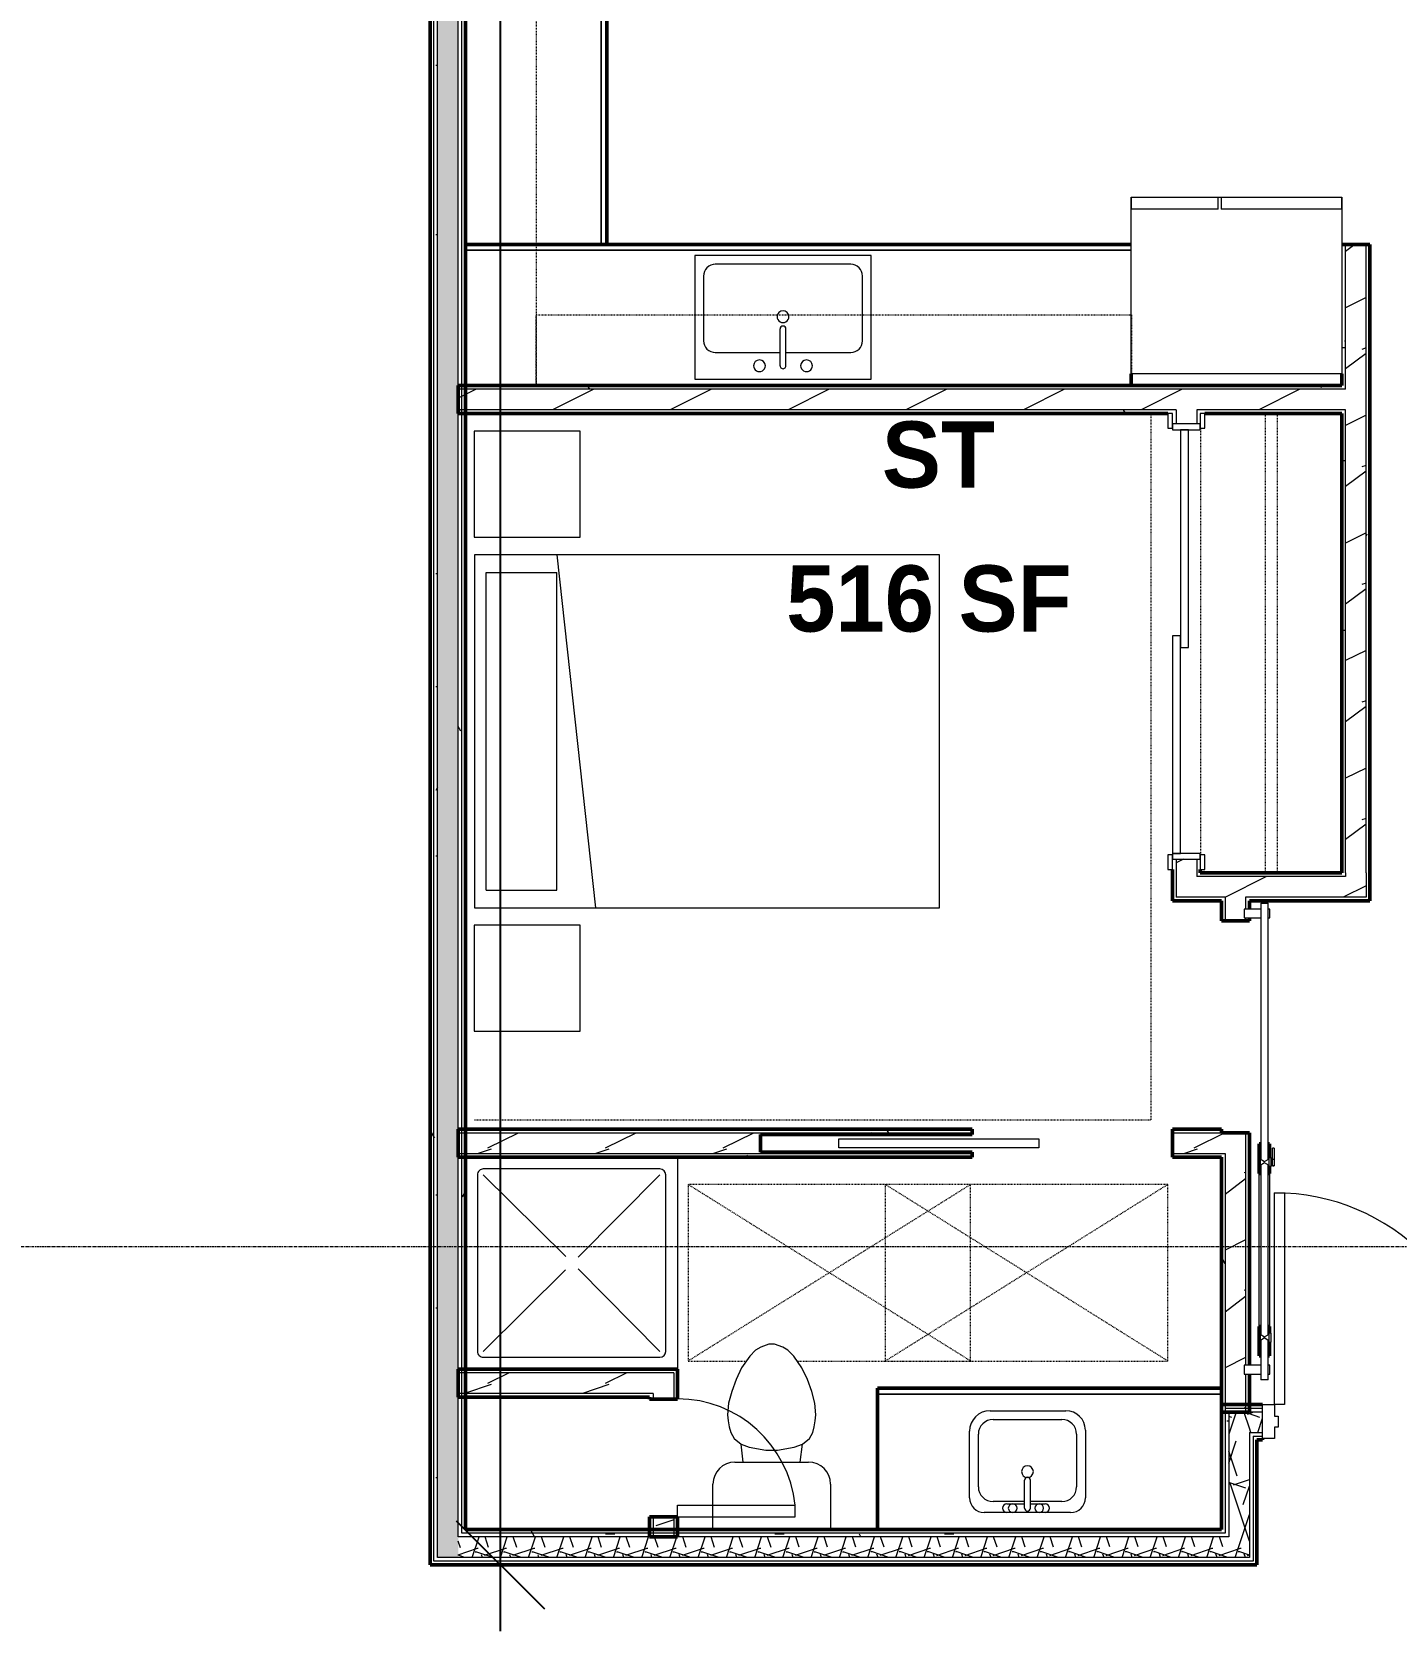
# Model space of a CAD drawing. Extents: x -4294 to -464, y 9706 to 12475.
# Drawn here: x -3476.6 to -3244.9, y 10437.9 to 10709.7 of the extents above; entities that cross this region are included whole.
import ezdxf

# ---------------------------------------------------------------- set-up
doc = ezdxf.new("R2010")
doc.units = 0
doc.linetypes.add('Dash', pattern=[0.25, 0.125, -0.125])
doc.linetypes.add('Grid Line 1_2_', pattern=[0.875, 0.5, -0.125, 0.125, -0.125])
for name, color, linetype, lineweight in [('0-1', 7, 'Continuous', 5), ('0-2', 50, 'Continuous', 13), ('A-AREA-IDEN', 2, 'Continuous', 9), ('A-DOOR', 31, 'Continuous', 13), ('A-DOOR-1', 7, 'Continuous', 9), ('A-DOOR-2', 90, 'Continuous', 20), ('A-DOOR-3', 50, 'Continuous', 13), ('A-DOOR-4', 250, 'Continuous', 50), ('A-DOOR-5', 31, 'Continuous', 20), ('A-DOOR-6', 31, 'Continuous', 9), ('A-DOOR-FRAM', 31, 'Continuous', 20), ('A-DOOR-FRAM-1', 90, 'Continuous', 20), ('A-GENM-HDLN-1', 7, 'Dash', 9), ('A-WALL', 113, 'Continuous', 13), ('A-WALL-2', 250, 'Continuous', 50), ('A-WALL-3', 50, 'Continuous', 13), ('A-WALL-PATT-1', 7, 'Continuous', 9), ('A-WALL-PATT-2', 8, 'Continuous', 9), ('A-WALL-PATT-5', 111, 'Continuous', 9), ('I-FURN-1', 7, 'Continuous', 9), ('I-FURN-HDLN-1', 7, 'Dash', 9), ('I-WALL-1', 2, 'Continuous', 50), ('P-SANR-FIXT-1', 7, 'Continuous', 9), ('Q-CASE-1', 250, 'Continuous', 50), ('Q-CASE-2', 7, 'Continuous', 9), ('Q-CASE-HDLN-1', 7, 'Dash', 9), ('Q-SPCQ-1', 7, 'Continuous', 9), ('S-GRID-1', 1, 'Grid Line 1_2_', 9)]:
    doc.layers.add(name, color=color, linetype=linetype, lineweight=lineweight)
doc.styles.add('Century Gothic_B', font='Gothicb.ttf', dxfattribs={"height": 11.25})
doc.dimstyles.new('OD__1__Tol__', dxfattribs={"dimscale": 12, "dimtxt": 11.746893, "dimasz": 1.25, "dimexe": 0.9375, "dimexo": 0.625, "dimgap": 0.15625, "dimtad": 1, "dimdec": 0, "dimzin": 3, "dimdsep": 46, "dimlunit": 4, "dimtxsty": 'Century Gothic_B', "dimblk1": 'OBLIQUE', "dimblk2": 'OBLIQUE', "dimsah": 1, "dimcen": 0.09, "dimdle": 0.9375, "dimazin": 0, "dimtfac": 1, "dimtdec": 4, "dimtix": 1, "dimtmove": 0, "dimatfit": 3, "dimfxl": 1, "dimtvp": 1, "dimtfill": 1, "dimfrac": 2, "dimtolj": 1, "dimtzin": 0, "dimarcsym": 2})
pattern_1 = [(0, (0, 0), (38.4, 9.6), [1.584, -27.216, 1.584, -27.216, -153.6]), (0, (0, 0), (38.4, 9.6), [-57.6, 1.584, -56.016, 1.584, -27.216, -67.2]), (0, (0, 0), (38.4, 9.6), [-144, 1.584, -17.616, 1.584, -46.416]), (120, (14.4, 4.8), (-27.513844, 28.4553755), [1.584, -27.216, 1.584, -27.216, -153.6]), (120, (14.4, 4.8), (-27.513844, 28.4553755), [-57.6, 1.584, -56.016, 1.584, -27.216, -67.2]), (120, (14.4, 4.8), (-27.513844, 28.4553755), [-144, 1.584, -17.616, 1.584, -46.416]), (240, (19.2, 24), (-10.886156, -38.0553755), [1.584, -27.216, 1.584, -27.216, -153.6]), (240, (19.2, 24), (-10.886156, -38.0553755), [-57.6, 1.584, -56.016, 1.584, -27.216, -67.2]), (240, (19.2, 24), (-10.886156, -38.0553755), [-144, 1.584, -17.616, 1.584, -46.416])]
pattern_2 = [(216.87, (7.997, 19.992), (59.9755286, 39.9843071), [9.996, -89.964]), (206.565, (19.992, 13.994), (-19.991807, -19.992219), [22.352, -22.352]), (198.435, (19.992, 3.998), (-39.983821, -19.991955), [12.644, -50.576])]
pattern_3 = [(161.57, (0.6, 0.6), (-4.80033747, -0.00041462), [0, -34.152, 3.792, 0]), (18.43, (-0.6, 0.6), (-4.80033747, 0.00041462), [0, -34.152, 3.792, 0]), (108.43, (0.6, 0.6), (2.39913218, -12.00105099), [11.382, -26.562]), (71.57, (-0.6, 0.6), (2.39913218, 12.00105099), [11.382, -26.562])]

# ---------------------------------------------------------------- blocks, each defined once
blk = doc.blocks.new('Pocket_Door_2385 - 34_ x 80_-1722096-FLOOR PLAN - 2ND FLOOR')
at = {"layer": 'A-DOOR-2'}
for p, q in [((-39.67, -0.75), (-39.67, 0.75)), ((-39.67, 0.75), (-5.67, 0.75)), ((-5.67, 0.75), (-5.67, -0.75)), ((-5.67, -0.75), (-39.67, -0.75))]:
    blk.add_line(p, q, dxfattribs=at)
blk = doc.blocks.new('FOLDING_SLIDING CLOSET - 72_ x 80_-1372823-FLOOR PLAN - 2ND FLOOR')
at = {"layer": 'A-DOOR-1'}
for p, q in [((-36.25, 3), (-38.75, 3)), ((-38.75, 3), (-38.75, 2.25)), ((-36.25, 2.25), (-36.25, 3)), ((38.75, 3), (36.25, 3)), ((36.25, 3), (36.25, 2.25)), ((38.75, 2.25), (38.75, 3)), ((-38.75, 2.25), (-36.25, 2.25)), ((36.25, 2.25), (38.75, 2.25)), ((-36.25, -2.5), (-38.75, -2.5)), ((-38.75, -2.5), (-38.75, -3.25)), ((-36.25, -3.25), (-36.25, -2.5)), ((38.75, -2.5), (36.25, -2.5)), ((36.25, -2.5), (36.25, -3.25)), ((38.75, -3.25), (38.75, -2.5)), ((-38.75, -3.25), (-36.25, -3.25)), ((36.25, -3.25), (38.75, -3.25))]:
    blk.add_line(p, q, dxfattribs=at)
at = {"layer": 'A-DOOR-2'}
for p, q in [((1, 2.25), (-36, 2.25)), ((-36, 2.25), (-36, 0.87)), ((-36, 0.87), (1, 0.87)), ((36, 0.87), (-1, 0.87)), ((-1, 0.87), (-1, -0.5)), ((1, 0.87), (1, 2.25)), ((36, -0.5), (36, 0.87)), ((-1, -0.5), (36, -0.5))]:
    blk.add_line(p, q, dxfattribs=at)
at = {"layer": 'A-DOOR-FRAM-1'}
for p, q in [((-36, 2.25), (-37, 2.25)), ((-37, 2.25), (-37, -2.5)), ((-36, -2.5), (-36, 2.25)), ((36, 2.25), (36, -2.5)), ((37, 2.25), (36, 2.25)), ((37, -2.5), (37, 2.25)), ((-37, -2.5), (-36, -2.5)), ((36, -2.5), (37, -2.5))]:
    blk.add_line(p, q, dxfattribs=at)
blk = doc.blocks.new('Refrigerator_-_Side-by-Side_6047 - 36_ X 30_-1372843-FLOOR PLAN - 2ND FLOOR')
at = {"layer": 'Q-SPCQ-1'}
for p, q in [((-17.88, 15.58), (17.87, 15.58)), ((-17.88, -14.42), (-17.88, 15.58)), ((-17.88, 15.58), (-3.13, 15.58)), ((-17.88, 15.58), (-17.88, 13.58)), ((-3.13, 13.58), (-3.13, 15.58)), ((-2.63, 15.58), (17.87, 15.58)), ((-2.63, 15.58), (-2.63, 13.58)), ((17.87, 15.58), (17.87, -14.42)), ((17.87, 13.58), (17.87, 15.58)), ((-3.13, 13.58), (-17.88, 13.58)), ((17.87, 13.58), (-2.63, 13.58)), ((17.87, -14.42), (-17.88, -14.42))]:
    blk.add_line(p, q, dxfattribs=at)
blk = doc.blocks.new('OD_CW_Base Cabinet - OD_CW_Base Cabinet-1965007-FLOOR PLAN - 2ND FLOOR')
at = {"layer": 'Q-CASE-1'}
for p, q in [((0.74, 24), (0.74, 22)), ((0.74, 0), (113.84, 0))]:
    blk.add_line(p, q, dxfattribs=at)
at = {"layer": 'Q-CASE-2'}
for p, q in [((0.74, 22), (0.74, 24)), ((0.74, 1), (113.84, 1)), ((113.84, 1), (0.74, 1)), ((113.84, 0), (0.74, 0))]:
    blk.add_line(p, q, dxfattribs=at)
blk = doc.blocks.new('Sink Kitchen-Single - 30_ x 21_-366345-FLOOR PLAN - 2ND FLOOR')
at = {"layer": 'P-SANR-FIXT-1'}
for p, q in [((15.62, 10.59), (-14.38, 10.59)), ((-14.38, 10.59), (-14.38, -10.41)), ((0.12, 8.34), (0.12, 2.09)), ((1.12, 8.34), (1.12, 2.09)), ((15.62, -10.41), (15.62, 10.59)), ((0.12, 6.09), (-10.88, 6.09)), ((12.12, 6.09), (1.12, 6.09)), ((-12.88, 4.09), (-12.88, -6.91)), ((14.12, -6.91), (14.12, 4.09)), ((-14.38, -10.41), (15.62, -10.41)), ((-10.88, -8.91), (12.12, -8.91))]:
    blk.add_line(p, q, dxfattribs=at)
for centre, radius, start, end in [((-3.38, 8.34), 1, 360, 180), ((-3.38, 8.34), 1, 180, 0), ((0.62, 8.34), 0.5, 360, 180), ((4.62, 8.34), 1, 360, 180), ((4.62, 8.34), 1, 180, 360), ((-10.88, 4.09), 2, 90, 180), ((12.12, 4.09), 2, 360, 90), ((0.62, 0), 1, 360, 180), ((0.62, 2.09), 0.5, 180, 0), ((0.62, 0), 1, 180, 0), ((-10.88, -6.91), 2, 180, 270), ((12.12, -6.91), 2, 270, 0)]:
    blk.add_arc(centre, radius, start, end, dxfattribs=at)
blk = doc.blocks.new('OD_CW_Base Cabinet - OD_CW_Base Cabinet-1965008-FLOOR PLAN - 2ND FLOOR')
at = {"layer": 'Q-CASE-1'}
for p, q in [((0.74, 24), (0.74, 0)), ((0.74, 0), (133.01, 0))]:
    blk.add_line(p, q, dxfattribs=at)
at = {"layer": 'Q-CASE-2'}
for p, q in [((0.74, 1), (0.74, 24)), ((0.74, 0), (0.74, 1)), ((0.74, 1), (46.97, 1)), ((46.97, 1), (0.74, 1)), ((133.01, 0), (0.74, 0)), ((70.97, 1), (133.01, 1)), ((133.01, 1), (70.97, 1))]:
    blk.add_line(p, q, dxfattribs=at)
blk = doc.blocks.new('OD_CW_Upper Cabinet - OD_CW_Upper Cabinet-1965009-FLOOR PLAN - 2ND FLOOR')
at = {"layer": 'Q-CASE-HDLN-1'}
for p, q in [((0.74, -24), (0.74, -12)), ((0.74, -12), (157.01, -12)), ((157.01, -12), (157.01, -24)), ((157.01, -24), (0.74, -24))]:
    blk.add_line(p, q, dxfattribs=at)
blk = doc.blocks.new('M_Sink Vanity-Square - 500 x 440mm-1372835-FLOOR PLAN - 2ND FLOOR')
at = {"layer": 'P-SANR-FIXT-1'}
for p, q in [((-5.72, 10.23), (7.14, 10.23)), ((-5.72, 10.23), (7.14, 10.23)), ((-5.22, 8.73), (6.46, 8.73)), ((-9.22, -4.59), (-9.22, 6.73)), ((-9.22, -4.59), (-9.22, 6.73)), ((-7.72, -2.72), (-7.72, 6.23)), ((8.96, 6.23), (8.96, -2.72)), ((10.46, 6.91), (10.46, -4.59)), ((10.46, 6.91), (10.46, -4.59)), ((0.12, -6.33), (0.12, -1.59)), ((1.12, -6.33), (1.12, -1.59)), ((0.12, -5.22), (-5.22, -5.22)), ((6.46, -5.22), (1.12, -5.22)), ((7.96, -7.09), (-6.72, -7.09)), ((7.96, -7.09), (-6.72, -7.09)), ((-2.88, -5.59), (0.12, -5.59)), ((3.62, -7.09), (-2.88, -7.09)), ((1.12, -5.59), (3.62, -5.59))]:
    blk.add_line(p, q, dxfattribs=at)
for centre, radius, start, end in [((-5.72, 6.73), 3.5, 90, 180), ((-5.72, 6.73), 3.5, 90, 180), ((-5.22, 6.23), 2.5, 90, 180), ((6.46, 6.23), 2.5, 360, 90), ((7.14, 6.91), 3.32, 0, 90), ((7.14, 6.91), 3.32, 360, 90), ((0.62, -0.13), 1, 360, 180), ((-5.22, -2.72), 2.5, 180, 270), ((0.62, -0.13), 1, 180, 0), ((0.62, -1.59), 0.5, 360, 180), ((6.46, -2.72), 2.5, 270, 360), ((-6.72, -4.59), 2.5, 180, 270), ((-6.72, -4.59), 2.5, 180, 270), ((7.96, -4.59), 2.5, 270, 0), ((7.96, -4.59), 2.5, 270, 0), ((-2.88, -6.34), 0.75, 90, 270), ((-1.88, -6.34), 0.75, 360, 180), ((-1.88, -6.34), 0.75, 180, 0), ((0.62, -6.33), 0.5, 180, 0), ((2.62, -6.34), 0.75, 0, 180), ((2.62, -6.34), 0.75, 180, 0), ((3.62, -6.34), 0.75, 270, 90)]:
    blk.add_arc(centre, radius, start, end, dxfattribs=at)
blk = doc.blocks.new('Toilet-Domestic-3D - Toilet-Domestic-3D-1352612-FLOOR PLAN - 2ND FLOOR')
at = {"layer": 'P-SANR-FIXT-1'}
for p, q in [((-9.98, 11.75), (-9.98, 19.48)), ((9.98, 19.48), (9.98, 11.75)), ((6.25, 8.02), (-6.25, 8.02)), ((-4.86, 8.02), (-5.21, 5)), ((-3.84, 5.5), (-5.21, 5)), ((-1, 6), (-3.84, 5.5)), ((1, 6), (-1, 6)), ((3.84, 5.5), (1, 6)), ((5.21, 5), (3.84, 5.5)), ((4.86, 8.02), (5.21, 5)), ((-6.97, 3), (-7.24, 2)), ((-6.4, 4), (-6.97, 3)), ((-5.21, 5), (-6.4, 4)), ((6.4, 4), (5.21, 5)), ((6.97, 3), (6.4, 4)), ((7.24, 2), (6.97, 3)), ((-7.41, 1), (-7.5, 0)), ((-7.24, 2), (-7.41, 1)), ((7.41, 1), (7.24, 2)), ((7.5, 0), (7.41, 1)), ((-7.5, 0), (-7.33, -1.99)), ((-7.33, -1.99), (-6.79, -4)), ((6.79, -4), (7.33, -1.99)), ((7.33, -1.99), (7.5, 0)), ((-6.79, -4), (-6.06, -6)), ((6.06, -6), (6.79, -4)), ((-6.06, -6), (-5.13, -8)), ((-5.13, -8), (-3.74, -10)), ((3.74, -10), (5.13, -8)), ((5.13, -8), (6.06, -6)), ((-3.74, -10), (-2.74, -11)), ((2.74, -11), (3.74, -10)), ((-2.74, -11), (-1.87, -11.5)), ((-1.87, -11.5), (-0.5, -12)), ((-0.5, -12), (0.5, -12)), ((0.5, -12), (1.87, -11.5)), ((1.87, -11.5), (2.74, -11))]:
    blk.add_line(p, q, dxfattribs=at)
for centre, start, end in [((-6.25, 11.75), 180, 270), ((6.25, 11.75), 270, 360)]:
    blk.add_arc(centre, 3.73, start, end, dxfattribs=at)
blk = doc.blocks.new('OD_CW_Base Cabinet - OD_CW_Base Cabinet-V75-FLOOR PLAN - 2ND FLOOR')
at = {"layer": 'Q-CASE-1'}
for p, q in [((59.14, 0), (59.14, 24)), ((0.74, 0), (59.14, 0))]:
    blk.add_line(p, q, dxfattribs=at)
at = {"layer": 'Q-CASE-2'}
for p, q in [((59.14, 24), (59.14, 1)), ((0.74, 1), (59.14, 1)), ((59.14, 1), (0.74, 1)), ((59.14, 0), (0.74, 0)), ((59.14, 1), (59.14, 0))]:
    blk.add_line(p, q, dxfattribs=at)
blk = doc.blocks.new('Shower Base-3D - 36_ x 36_-V46-FLOOR PLAN - 2ND FLOOR')
at = {"layer": 'P-SANR-FIXT-1'}
for p, q in [((-18, -18), (-18, 18)), ((-16, 15), (-16, -15)), ((15, 16), (-15, 16)), ((-1.13, 0.98), (-15, 15)), ((1.01, 1.11), (15, 15)), ((16, -15), (16, 15)), ((-1.12, -1), (-15, -15)), ((0.97, -1.14), (15, -15)), ((-15, -16), (15, -16))]:
    blk.add_line(p, q, dxfattribs=at)
for centre, start, end in [((-15, 15), 90, 180), ((15, 15), 360, 90), ((-15, -15), 180, 270), ((15, -15), 270, 0)]:
    blk.add_arc(centre, 1, start, end, dxfattribs=at)
blk = doc.blocks.new('Interior_barn_door_18732 - Interior_barn_door_18732-1655839-FLOOR PLAN - 2ND FLOOR')
at = {"layer": 'A-DOOR-1'}
for p, q in [((-23.69, -6), (-23.69, -6.07)), ((-23.44, -6.07), (-23.69, -6.07)), ((-23.69, -6.07), (-23.62, -6.07)), ((-23.63, -6.32), (-23.63, -6.57)), ((-23.59, -6.32), (-23.59, -6.57)), ((-23.56, -6.32), (-22.49, -6.32)), ((-22.49, -6.57), (-23.56, -6.57)), ((-22.69, -6.07), (-23.44, -6.07)), ((-23.32, -6.07), (-23.32, -6.32)), ((-23.32, -6.07), (-23.32, -6.32)), ((-22.82, -6.32), (-22.82, -6.07)), ((-22.82, -6.32), (-22.82, -6.07)), ((-22.44, -6.07), (-22.69, -6.07)), ((-22.51, -6.07), (-22.44, -6.07)), ((-22.49, -6.32), (-22.49, -6.57)), ((-22.44, -6.07), (-22.44, -6)), ((-20.62, -6.57), (-20.62, -6.32))]:
    blk.add_line(p, q, dxfattribs=at)
for points in [[(-23.63, -6.32), (-23.62, -6.32), (-23.6, -6.32), (-23.58, -6.32)], [(-23.58, -6.57), (-23.6, -6.57), (-23.62, -6.57), (-23.63, -6.57)]]:
    blk.add_open_spline(points, degree=3, dxfattribs=at)
for points, knots in [([(-22.49, -6.32), (-22.05, -6.32), (-21.63, -6.32), (-21.29, -6.32), (-20.97, -6.32), (-20.65, -6.32), (-20.61, -6.32), (-20.63, -6.32), (-20.63, -6.32)], [-0.722227, -0.722227, -0.722227, -0.722227, -0.6854273, -0.6485379, -0.6054888, -0.5563887, -0.4969616, -0.4885654, -0.4885654, -0.4885654, -0.4885654]), ([(-20.63, -6.57), (-20.63, -6.57), (-20.61, -6.57), (-20.65, -6.57), (-20.97, -6.57), (-21.29, -6.57), (-21.63, -6.57), (-22.05, -6.57), (-22.49, -6.57)], [0.4885654, 0.4885654, 0.4885654, 0.4885654, 0.4969616, 0.5563887, 0.6054888, 0.6485379, 0.6854273, 0.722227, 0.722227, 0.722227, 0.722227])]:
    blk.add_open_spline(points, degree=3, knots=knots, dxfattribs=at)
at = {"layer": 'A-DOOR-3'}
for p, q in [((-57.5, -1.47), (-59, -1.47)), ((-59, -1.47), (-59, -4.32)), ((-57.5, -4.32), (-57.5, -1.47)), ((20, -1.47), (18.5, -1.47)), ((18.5, -1.47), (18.5, -4.32)), ((20, -4.32), (20, -1.47)), ((-53.24, -4.32), (-60, -4.32)), ((-60, -4.95), (-60, -4.32)), ((-60, -5.57), (-60, -4.95)), ((-53.29, -4.23), (-52.82, -4.98)), ((-53.29, -4.23), (-52.79, -4.23)), ((-52.82, -4.92), (-53.29, -5.67)), ((-52.79, -4.23), (-52.29, -4.23)), ((-52.76, -4.98), (-52.29, -4.23)), ((-52.29, -5.67), (-52.76, -4.92)), ((-23.44, -4.32), (-52.35, -4.32)), ((-50.9, -4.07), (-24.9, -4.07)), ((-23.5, -4.23), (-23.03, -4.98)), ((-23.5, -4.23), (-23, -4.23)), ((-23.03, -4.92), (-23.5, -5.67)), ((-23, -4.23), (-22.5, -4.23)), ((-22.97, -4.98), (-22.5, -4.23)), ((-22.5, -5.67), (-22.97, -4.92)), ((21, -4.32), (-22.56, -4.32)), ((21, -4.32), (21, -4.95)), ((21, -4.95), (21, -5.57)), ((-60, -5.57), (-53.23, -5.57)), ((-59, -5.57), (-59, -5.85)), ((-59, -5.85), (-57.5, -5.85)), ((-57.5, -5.85), (-57.5, -5.57)), ((-53.56, -5.67), (-53.56, -6)), ((-52.06, -5.67), (-53.56, -5.67)), ((-52.06, -6), (-53.56, -6)), ((-52.35, -5.57), (-23.44, -5.57)), ((-52.06, -6), (-52.06, -5.67)), ((-24.9, -5.82), (-50.9, -5.82)), ((-23.73, -6), (-23.73, -5.67)), ((-22.23, -5.67), (-23.73, -5.67)), ((-22.23, -6), (-23.73, -6)), ((-22.56, -5.57), (21, -5.57)), ((-22.23, -5.67), (-22.23, -6)), ((18.5, -5.57), (18.5, -5.85)), ((18.5, -5.85), (20, -5.85)), ((20, -5.85), (20, -5.57))]:
    blk.add_line(p, q, dxfattribs=at)
at = {"layer": 'A-DOOR-4'}
for p, q in [((-50.9, -4.07), (-55.9, -4.07)), ((-55.9, -4.07), (-55.9, -4.32)), ((-50.9, -4.33), (-50.9, -4.07)), ((-19.9, -4.07), (-24.9, -4.07)), ((-24.9, -4.07), (-24.9, -4.33)), ((-19.9, -4.34), (-19.9, -4.07)), ((-55.9, -5.57), (-55.9, -5.82)), ((-55.9, -5.82), (-53.56, -5.82)), ((-52.06, -5.82), (-50.9, -5.82)), ((-50.9, -5.82), (-50.9, -5.57)), ((-24.9, -5.57), (-24.9, -5.82)), ((-24.9, -5.82), (-23.73, -5.82)), ((-22.23, -5.82), (-19.9, -5.82)), ((-19.9, -5.82), (-19.9, -5.55))]:
    blk.add_line(p, q, dxfattribs=at)
blk = doc.blocks.new('OD_CW_Upper Cabinet - OD_CW_Upper Cabinet-1965010-FLOOR PLAN - 2ND FLOOR')
at = {"layer": 'Q-CASE-HDLN-1'}
for p, q in [((0.74, -24), (0.74, -12)), ((0.74, -12), (101.84, -12)), ((101.84, -12), (101.84, -24)), ((101.84, -24), (0.74, -24))]:
    blk.add_line(p, q, dxfattribs=at)
blk = doc.blocks.new('OD_CW_Closet - OD_CW_Closet-1690852-FLOOR PLAN - 2ND FLOOR')
at = {"layer": 'Q-CASE-HDLN-1'}
for p, q in [((78.78, 24), (0.74, 24)), ((0.74, 24), (0.74, 0.73)), ((78.78, 0), (78.78, 24)), ((0.74, 13), (78.78, 13)), ((0.74, 11), (78.78, 11)), ((3.24, 0), (75.74, 0)), ((78.24, 0), (78.78, 0))]:
    blk.add_line(p, q, dxfattribs=at)
blk = doc.blocks.new('Single-Flush - CLOSET-1720159-FLOOR PLAN - 2ND FLOOR')
at = {"layer": 'A-DOOR-1'}
blk.add_arc((10, 2.37), 20.07, 95.7201, 180, dxfattribs=at)
at = {"layer": 'A-DOOR-2'}
for p, q in [((8, 2.37), (8, 22.34)), ((10, 22.34), (8, 22.34)), ((10, 2.37), (10, 22.34)), ((10, 2.37), (8, 2.37))]:
    blk.add_line(p, q, dxfattribs=at)
blk = doc.blocks.new('ADA Clearances - 30_x48_-V47-FLOOR PLAN - 2ND FLOOR')
at = {"layer": 'A-GENM-HDLN-1'}
for p, q in [((15, -24), (-15, 24)), ((-15, -24), (15, 24)), ((15, 24), (-15, 24)), ((-15, 24), (-15, 14.12)), ((15, -24), (15, 24)), ((-15, 5.48), (-15, -24)), ((-15, -24), (15, -24))]:
    blk.add_line(p, q, dxfattribs=at)
blk = doc.blocks.new('ADA Clearances - 30_x48_-V14-FLOOR PLAN - 2ND FLOOR')
at = {"layer": 'A-GENM-HDLN-1'}
for p, q in [((15, -24), (-15, 24)), ((-15, -24), (15, 24)), ((15, 24), (-15, 24)), ((-15, 24), (-15, -24)), ((15, -24), (15, 24)), ((-15, -24), (15, -24))]:
    blk.add_line(p, q, dxfattribs=at)
blk = doc.blocks.new('Bed-Standard - Queen 60_ x 79_-V54-FLOOR PLAN - 2ND FLOOR')
at = {"layer": 'I-FURN-1'}
for p, q in [((40.69, 37.7), (-19.31, 37.7)), ((-19.31, 37.7), (-19.31, -41.3)), ((-16.31, 35.7), (-16.31, 23.7)), ((-16.31, 35.7), (37.69, 35.7)), ((37.69, 35.7), (37.69, 23.7)), ((40.69, -41.3), (40.69, 37.7)), ((40.69, 23.7), (-19.31, 17.13)), ((-16.31, 23.7), (37.69, 23.7)), ((-19.31, -41.3), (40.69, -41.3))]:
    blk.add_line(p, q, dxfattribs=at)
at = {"layer": 'I-FURN-HDLN-1'}
for p, q in [((-55.31, 37.7), (-55.31, -77.3)), ((-55.31, -77.3), (64.69, -77.3))]:
    blk.add_line(p, q, dxfattribs=at)
blk = doc.blocks.new('Table-Night Stand - 18_ x 18_ x 24_-1352623-FLOOR PLAN - 2ND FLOOR')
at = {"layer": 'I-FURN-1'}
for p, q in [((18.15, 18), (0.15, 18)), ((0.15, 18), (0.15, 0)), ((18.15, 0), (18.15, 18)), ((0.15, 0), (18.15, 0))]:
    blk.add_line(p, q, dxfattribs=at)
blk = doc.blocks.new('CTR - 1st Phase - Unit Layouts_rvt-1-FLOOR PLAN - 2ND FLOOR')
at = {"layer": 'A-WALL-PATT-1'}
h = blk.add_hatch(dxfattribs=at)
h.set_pattern_fill('FP_1', color=256, style=0, pattern_type=2)
h.set_pattern_definition(pattern_1)
h.paths.add_polyline_path([(-3253.45, 10566.76), (-3253.45, 10645.43), (-3254.07, 10645.43), (-3254.07, 10566.76)], flags=0)
h.paths.add_polyline_path([(-3254.07, 10648.93), (-3253.45, 10648.93), (-3253.45, 10673.56), (-3254.07, 10673.56), (-3254.07, 10649.56)], flags=0)
h = blk.add_hatch(dxfattribs=at)
h.set_pattern_fill('FP_1', color=256, style=0, pattern_type=2)
h.set_pattern_definition(pattern_1)
h.paths.add_polyline_path([(-3249.32, 10562.63), (-3249.32, 10673.56), (-3249.95, 10673.56), (-3249.95, 10562.63)], flags=0)
h = blk.add_hatch(dxfattribs=at)
h.set_pattern_fill('FP_1', color=256, style=0, pattern_type=2)
h.set_pattern_definition(pattern_1)
h.paths.add_polyline_path([(-3322.45, 10648.93), (-3254.07, 10648.93), (-3254.07, 10649.56), (-3402.92, 10649.56), (-3402.92, 10648.93), (-3339.51, 10648.93)], flags=0)
h = blk.add_hatch(dxfattribs=at)
h.set_pattern_fill('FP_1', color=256, style=0, pattern_type=2)
h.set_pattern_definition(pattern_1)
h.paths.add_polyline_path([(-3254.07, 10644.81), (-3254.08, 10645.43), (-3278.72, 10645.43), (-3278.72, 10644.81), (-3277.35, 10644.81)], flags=0)
h.paths.add_polyline_path([(-3379.92, 10644.81), (-3282.22, 10644.81), (-3282.22, 10645.43), (-3402.92, 10645.43), (-3402.92, 10644.81), (-3383.45, 10644.81)], flags=0)
h = blk.add_hatch(dxfattribs=at)
h.set_pattern_fill('FP_1', color=256, style=0, pattern_type=2)
h.set_pattern_definition(pattern_1)
h.paths.add_polyline_path([(-3273.9, 10475.13), (-3273.9, 10519.05), (-3274.52, 10519.05), (-3274.52, 10475.13)], flags=0)
h.paths.add_polyline_path([(-3273.9, 10558.59), (-3273.9, 10562.01), (-3274.52, 10562.01), (-3274.52, 10558.59)], flags=0)
h = blk.add_hatch(dxfattribs=at)
h.set_pattern_fill('FP_1', color=256, style=0, pattern_type=2)
h.set_pattern_definition(pattern_1)
h.paths.add_polyline_path([(-3282.85, 10522.55), (-3274.52, 10522.59), (-3274.52, 10523.18), (-3282.85, 10523.18)], flags=0)
h.paths.add_polyline_path([(-3316.85, 10522.55), (-3316.85, 10523.18), (-3402.92, 10523.18), (-3402.92, 10522.55), (-3332.92, 10522.55)], flags=0)
h = blk.add_hatch(dxfattribs=at)
h.set_pattern_fill('FP_1', color=256, style=0, pattern_type=2)
h.set_pattern_definition(pattern_1)
h.paths.add_polyline_path([(-3274.52, 10518.43), (-3274.53, 10519.05), (-3282.85, 10519.05), (-3282.85, 10518.43)], flags=0)
h.paths.add_polyline_path([(-3394.64, 10518.43), (-3316.85, 10518.43), (-3316.85, 10519.05), (-3402.92, 10519.04), (-3402.92, 10518.43)], flags=0)
at = {"layer": 'A-WALL-PATT-2'}
h = blk.add_hatch(dxfattribs=at)
h.set_pattern_fill('FP_2', color=256, style=0, pattern_type=2)
h.set_pattern_definition(pattern_2)
h.paths.add_polyline_path([(-3249.95, 10566.13), (-3249.95, 10673.56), (-3253.45, 10673.56), (-3253.44, 10566.13)], flags=0)
h = blk.add_hatch(dxfattribs=at)
h.set_pattern_fill('FP_2', color=256, style=0, pattern_type=2)
h.set_pattern_definition(pattern_2)
h.paths.add_polyline_path([(-3282.22, 10645.43), (-3253.45, 10645.43), (-3253.45, 10648.93), (-3404.17, 10648.93), (-3404.17, 10645.43), (-3284.38, 10645.43)], flags=0)
h = blk.add_hatch(dxfattribs=at)
h.set_pattern_fill('FP_2', color=256, style=0, pattern_type=2)
h.set_pattern_definition(pattern_2)
h.paths.add_polyline_path([(-3278.72, 10562.63), (-3278.72, 10569.06), (-3282.22, 10569.06), (-3282.22, 10562.63), (-3281.47, 10562.63)], flags=0)
h.paths.add_polyline_path([(-3282.22, 10643.06), (-3278.72, 10643.06), (-3278.72, 10645.43), (-3282.22, 10645.43), (-3282.22, 10644.81)], flags=0)
h = blk.add_hatch(dxfattribs=at)
h.set_pattern_fill('FP_2', color=256, style=0, pattern_type=2)
h.set_pattern_definition(pattern_2)
h.paths.add_polyline_path([(-3249.95, 10562.63), (-3249.95, 10566.13), (-3278.72, 10566.12), (-3278.72, 10562.63), (-3253.45, 10562.63)], flags=0)
h = blk.add_hatch(dxfattribs=at)
h.set_pattern_fill('FP_2', color=256, style=0, pattern_type=2)
h.set_pattern_definition(pattern_2)
h.paths.add_polyline_path([(-3273.9, 10475.13), (-3270.4, 10475.13), (-3270.4, 10481.59), (-3270.68, 10481.59), (-3270.68, 10483.09), (-3270.4, 10483.09), (-3270.4, 10522.59), (-3273.9, 10522.55), (-3273.9, 10481.59)], flags=0)
h.paths.add_polyline_path([(-3273.9, 10558.59), (-3270.4, 10558.59), (-3270.4, 10559.09), (-3270.68, 10559.09), (-3270.68, 10560.59), (-3270.4, 10560.59), (-3270.4, 10562.63), (-3273.9, 10562.63), (-3273.9, 10562.01)], flags=0)
h = blk.add_hatch(dxfattribs=at)
h.set_pattern_fill('FP_2', color=256, style=0, pattern_type=2)
h.set_pattern_definition(pattern_2)
h.paths.add_polyline_path([(-3282.85, 10519.05), (-3273.9, 10519.1), (-3273.9, 10522.59), (-3282.85, 10522.55)], flags=0)
h.paths.add_polyline_path([(-3352.85, 10519.05), (-3316.85, 10519.05), (-3316.85, 10519.3), (-3352.85, 10519.3), (-3352.85, 10522.3), (-3316.85, 10522.3), (-3316.85, 10522.55), (-3402.92, 10522.54), (-3402.92, 10519.05), (-3394.64, 10519.05)], flags=0)
h = blk.add_hatch(dxfattribs=at)
h.set_pattern_fill('FP_2', color=256, style=0, pattern_type=2)
h.set_pattern_definition(pattern_2)
h.paths.add_polyline_path([(-3367.55, 10478.3), (-3367.55, 10481.8), (-3402.92, 10481.8), (-3402.92, 10478.3), (-3371.05, 10478.3)], flags=0)
h = blk.add_hatch(dxfattribs=at)
h.set_pattern_fill('FP_2', color=256, style=0, pattern_type=2)
h.set_pattern_definition(pattern_2)
h.paths.add_polyline_path([(-3371.05, 10455.16), (-3367.55, 10455.16), (-3367.55, 10457.3), (-3371.05, 10457.3)], flags=0)
h.paths.add_polyline_path([(-3371.05, 10477.3), (-3367.55, 10477.3), (-3367.55, 10478.3), (-3371.05, 10478.3), (-3371.05, 10477.68)], flags=0)
at = {"layer": 'A-WALL-2'}
for p, q in [((-3249.32, 10673.56), (-3254.07, 10673.56)), ((-3249.32, 10566.76), (-3249.32, 10673.56)), ((-3254.07, 10649.56), (-3404.17, 10649.56)), ((-3404.17, 10649.56), (-3404.17, 10644.81)), ((-3254.07, 10651.56), (-3254.07, 10649.56)), ((-3404.17, 10644.81), (-3283.6, 10644.81)), ((-3277.35, 10644.81), (-3254.07, 10644.81)), ((-3254.07, 10644.81), (-3254.07, 10566.76)), ((-3282.85, 10567.31), (-3282.85, 10562.01)), ((-3278.1, 10566.76), (-3278.1, 10567.31)), ((-3254.07, 10566.76), (-3278.1, 10566.76)), ((-3249.32, 10562.63), (-3249.32, 10566.76)), ((-3249.32, 10562.01), (-3249.32, 10562.63)), ((-3282.85, 10562.01), (-3282.22, 10562.01)), ((-3282.22, 10562.01), (-3278.1, 10562.01)), ((-3278.1, 10562.01), (-3274.52, 10562.01)), ((-3274.52, 10562.01), (-3274.52, 10558.59)), ((-3269.77, 10560.59), (-3269.77, 10562.01)), ((-3269.77, 10562.01), (-3249.32, 10562.01)), ((-3274.52, 10558.59), (-3269.77, 10558.59)), ((-3269.77, 10558.59), (-3269.77, 10559.09)), ((-3316.85, 10523.18), (-3404.17, 10523.18)), ((-3404.17, 10523.18), (-3404.17, 10518.43)), ((-3352.85, 10519.3), (-3352.85, 10522.3)), ((-3352.85, 10522.3), (-3316.85, 10522.3)), ((-3316.85, 10522.3), (-3316.85, 10523.18)), ((-3274.52, 10523.18), (-3282.85, 10523.18)), ((-3282.85, 10523.18), (-3282.85, 10518.43)), ((-3274.52, 10522.59), (-3274.52, 10523.18)), ((-3269.77, 10522.59), (-3274.52, 10522.59)), ((-3269.77, 10483.09), (-3269.77, 10522.59)), ((-3316.85, 10519.3), (-3352.85, 10519.3)), ((-3316.85, 10518.43), (-3316.85, 10519.3)), ((-3404.17, 10518.43), (-3316.85, 10518.43)), ((-3282.85, 10518.43), (-3274.52, 10518.43)), ((-3274.52, 10518.43), (-3274.52, 10475.13)), ((-3366.92, 10482.43), (-3404.17, 10482.43)), ((-3404.17, 10482.43), (-3404.17, 10477.68)), ((-3366.92, 10481.8), (-3366.92, 10482.43)), ((-3366.92, 10477.68), (-3366.92, 10481.8)), ((-3269.77, 10475.13), (-3269.77, 10481.59)), ((-3404.17, 10477.68), (-3371.67, 10477.68)), ((-3371.67, 10477.68), (-3371.67, 10477.3)), ((-3371.67, 10477.3), (-3366.92, 10477.3)), ((-3366.92, 10477.3), (-3366.92, 10477.68)), ((-3274.52, 10475.13), (-3269.77, 10475.13)), ((-3366.92, 10457.3), (-3371.67, 10457.3)), ((-3371.67, 10457.3), (-3371.67, 10453.91)), ((-3366.92, 10453.91), (-3366.92, 10457.3)), ((-3371.67, 10453.91), (-3366.92, 10453.91))]:
    blk.add_line(p, q, dxfattribs=at)
at = {"layer": 'A-WALL-3'}
for p, q in [((-3253.45, 10648.93), (-3253.45, 10673.56)), ((-3249.95, 10566.76), (-3249.95, 10673.56)), ((-3254.07, 10648.93), (-3404.17, 10648.93)), ((-3253.45, 10648.93), (-3254.07, 10648.93)), ((-3282.22, 10645.43), (-3404.17, 10645.43)), ((-3282.22, 10645.43), (-3282.22, 10644.81)), ((-3282.22, 10644.81), (-3282.22, 10643.06)), ((-3278.72, 10645.43), (-3278.72, 10644.81)), ((-3254.07, 10645.43), (-3278.72, 10645.43)), ((-3278.72, 10644.81), (-3278.72, 10643.06)), ((-3253.45, 10645.43), (-3254.07, 10645.43)), ((-3253.45, 10566.76), (-3253.45, 10645.43)), ((-3282.22, 10569.06), (-3282.22, 10562.63)), ((-3278.72, 10569.06), (-3278.72, 10566.13)), ((-3278.1, 10566.13), (-3278.72, 10566.13)), ((-3253.45, 10566.13), (-3278.1, 10566.13)), ((-3253.45, 10566.76), (-3253.45, 10566.13)), ((-3249.95, 10566.76), (-3249.95, 10566.13)), ((-3249.95, 10566.13), (-3249.95, 10562.63)), ((-3278.72, 10562.63), (-3282.22, 10562.63)), ((-3278.1, 10562.63), (-3278.72, 10562.63)), ((-3273.9, 10562.63), (-3278.1, 10562.63)), ((-3273.9, 10562.63), (-3273.9, 10562.01)), ((-3270.4, 10562.63), (-3270.4, 10562.01)), ((-3249.95, 10562.63), (-3270.4, 10562.63)), ((-3273.9, 10562.01), (-3273.9, 10558.59)), ((-3270.4, 10562.01), (-3270.4, 10560.59)), ((-3270.4, 10559.09), (-3270.4, 10558.59)), ((-3404.17, 10522.55), (-3316.85, 10522.55)), ((-3282.85, 10522.55), (-3274.52, 10522.55)), ((-3274.52, 10522.55), (-3274.52, 10522.59)), ((-3270.4, 10522.59), (-3270.4, 10483.09)), ((-3404.17, 10519.05), (-3316.85, 10519.05)), ((-3282.85, 10519.05), (-3274.52, 10519.05)), ((-3274.52, 10519.05), (-3273.9, 10519.05)), ((-3273.9, 10519.05), (-3273.9, 10475.13)), ((-3367.55, 10481.8), (-3404.17, 10481.8)), ((-3367.55, 10481.8), (-3367.55, 10478.3)), ((-3270.4, 10481.59), (-3270.4, 10475.13)), ((-3371.05, 10478.3), (-3404.17, 10478.3)), ((-3371.05, 10478.3), (-3371.05, 10477.68)), ((-3367.55, 10478.3), (-3367.55, 10477.68)), ((-3371.05, 10477.68), (-3371.05, 10477.3)), ((-3367.55, 10477.68), (-3367.55, 10477.3)), ((-3371.05, 10457.3), (-3371.05, 10453.91)), ((-3367.55, 10457.3), (-3367.55, 10453.91))]:
    blk.add_line(p, q, dxfattribs=at)
at = {"layer": '0-2'}
for name, p, rotation in [('OD_CW_Base Cabinet - OD_CW_Base Cabinet-1965008-FLOOR PLAN - 2ND FLOOR', (-3378.92, 10672.82), 89.99999999998224), ('OD_CW_Upper Cabinet - OD_CW_Upper Cabinet-1965009-FLOOR PLAN - 2ND FLOOR', (-3378.92, 10806.56), 269.9999999999872), ('OD_CW_Base Cabinet - OD_CW_Base Cabinet-1965007-FLOOR PLAN - 2ND FLOOR', (-3289.09, 10673.56), 180), ('Sink Kitchen-Single - 30_ x 21_-366345-FLOOR PLAN - 2ND FLOOR', (-3348.38, 10661.27), 180), ('Bed-Standard - Queen 60_ x 79_-V54-FLOOR PLAN - 2ND FLOOR', (-3363.74, 10580.12), 89.99999999996481), ('FOLDING_SLIDING CLOSET - 72_ x 80_-1372823-FLOOR PLAN - 2ND FLOOR', (-3280.6, 10606.06), 89.99999999997588), ('OD_CW_Closet - OD_CW_Closet-1690852-FLOOR PLAN - 2ND FLOOR', (-3278.07, 10645.54), 269.9999999999673), ('Table-Night Stand - 18_ x 18_ x 24_-1352623-FLOOR PLAN - 2ND FLOOR', (-3383.45, 10623.66), 89.99999999996034), ('Interior_barn_door_18732 - Interior_barn_door_18732-1655839-FLOOR PLAN - 2ND FLOOR', (-3272.15, 10540.59), 89.99999999997733), ('Table-Night Stand - 18_ x 18_ x 24_-1352623-FLOOR PLAN - 2ND FLOOR', (-3383.45, 10539.73), 89.99999999996481), ('Shower Base-3D - 36_ x 36_-V46-FLOOR PLAN - 2ND FLOOR', (-3384.92, 10500.43), 180), ('ADA Clearances - 30_x48_-V47-FLOOR PLAN - 2ND FLOOR', (-3341.12, 10498.8), 89.99999999997561), ('ADA Clearances - 30_x48_-V14-FLOOR PLAN - 2ND FLOOR', (-3307.62, 10498.8), 89.99999999997561), ('Toilet-Domestic-3D - Toilet-Domestic-3D-1352612-FLOOR PLAN - 2ND FLOOR', (-3350.92, 10474.64), 180), ('OD_CW_Base Cabinet - OD_CW_Base Cabinet-V75-FLOOR PLAN - 2ND FLOOR', (-3273.79, 10479.16), 180), ('Single-Flush - CLOSET-1720159-FLOOR PLAN - 2ND FLOOR', (-3369.3, 10467.3), 269.9999999999741)]:
    blk.add_blockref(name, p, dxfattribs=dict(at, rotation=rotation))
for name, p in [('Refrigerator_-_Side-by-Side_6047 - 36_ X 30_-1372843-FLOOR PLAN - 2ND FLOOR', (-3271.95, 10665.98)), ('OD_CW_Upper Cabinet - OD_CW_Upper Cabinet-1965010-FLOOR PLAN - 2ND FLOOR', (-3391.66, 10673.56)), ('Pocket_Door_2385 - 34_ x 80_-1722096-FLOOR PLAN - 2ND FLOOR', (-3299.85, 10520.8)), ('M_Sink Vanity-Square - 500 x 440mm-1372835-FLOOR PLAN - 2ND FLOOR', (-3308.09, 10465.13))]:
    blk.add_blockref(name, p, dxfattribs=at)
blk = doc.blocks.new('CTR - 1st Phase - Shell_rvt-1-FLOOR PLAN - 2ND FLOOR')
at = {"layer": 'S-GRID-1'}
blk.add_line((-464.45, 10503.19), (-4232.19, 10503.19), dxfattribs=at)
blk = doc.blocks.new('HOLLOW METAL - UNIT DOOR-1960771-FLOOR PLAN - 2ND FLOOR')
at = {"layer": 'A-DOOR-5'}
for p, q in [((16.25, -3.25), (18, -3.25)), ((16.25, -39.25), (16.25, -3.25)), ((18, -3.25), (18, -39.25)), ((18, -39.25), (16.25, -39.25))]:
    blk.add_line(p, q, dxfattribs=at)
at = {"layer": 'A-DOOR-6'}
blk.add_arc((18, -3.25), 36, 180, 270, dxfattribs=at)
at = {"layer": 'A-DOOR-FRAM'}
for p, q in [((-20, 2.5), (-18, 2.5)), ((-20, -3.25), (-20, 2.5)), ((-18, 2.5), (-18, 0.5625)), ((-18, 0.5625), (-17.375, 0.5625)), ((-17.375, 0.5625), (-17.375, -1.3125)), ((17.375, 0.5625), (18, 0.5625)), ((17.375, -1.3125), (17.375, 0.5625)), ((18, 2.5), (20, 2.5)), ((18, 0.5625), (18, 2.5)), ((20, 2.5), (20, -3.25)), ((-18, -1.3125), (-18, -3.25)), ((-17.375, -1.3125), (-18, -1.3125)), ((18, -1.3125), (17.375, -1.3125)), ((18, -3.25), (18, -1.3125)), ((-18, -3.25), (-20, -3.25)), ((20, -3.25), (18, -3.25))]:
    blk.add_line(p, q, dxfattribs=at)
blk = doc.blocks.new('_Oblique')
at = {"color": 0, "linetype": 'ByBlock', "lineweight": -2}
blk.add_line((-0.5, -0.5), (0.5, 0.5), dxfattribs=at)
blk = doc.blocks.new('*D382')
at = {"color": 0, "lineweight": -2}
for p, q in [((-3397, 10437.91), (-3397, 12098.44)), ((-3401.42, 12087.19), (-3385.75, 12087.19)), ((-3401.42, 10449.16), (-3385.75, 10449.16))]:
    blk.add_line(p, q, dxfattribs=at)
at = {"layer": 'Defpoints', "color": 0}
for p in [(-3408.92, 12087.19), (-3397, 12087.19), (-3408.92, 10449.16)]:
    blk.add_point(p, dxfattribs=at)
at = {"color": 0, "lineweight": -2, "xscale": 15, "yscale": 15, "zscale": 15}
for p, rotation in [((-3397, 12087.19), 90), ((-3397, 10449.16), 270)]:
    blk.add_blockref('_Oblique', p, dxfattribs=dict(at, rotation=rotation))
at = {"color": 0, "insert": (-3407.45, 11268.18), "char_height": 11.25, "attachment_point": 5, "rotation": 90, "style": 'Century Gothic_B', "bg_fill": 3, "box_fill_scale": 1.25, "bg_fill_color": 257, "bg_fill_transparency": 0}
blk.add_mtext('\\A1;136\'-6" [41606]', dxfattribs=at)

msp = doc.modelspace()

# ---------------------------------------------------------------- hatches: boundary and pattern name
at = {"layer": 'A-WALL-PATT-5'}
h = msp.add_hatch(dxfattribs=at)
h.set_pattern_fill('FP_1', color=256, style=0, pattern_type=2)
h.set_pattern_definition(pattern_1)
h.paths.add_polyline_path([(-3408.9237, 10449.1644), (-3408.2987, 10449.1644), (-3408.2987, 10843.4144), (-3408.9237, 10843.4144), (-3408.9237, 10453.4959)], flags=0)
h = msp.add_hatch(dxfattribs=at)
h.set_pattern_fill('FP_1', color=256, style=0, pattern_type=2)
h.set_pattern_definition(pattern_1)
h.paths.add_polyline_path([(-3408.2987, 10449.7894), (-3407.6737, 10449.7894), (-3407.6737, 10843.4144), (-3408.0237, 10843.4144), (-3408.2987, 10843.1394), (-3408.2987, 10453.4959)], flags=0)
h = msp.add_hatch(dxfattribs=at)
h.set_pattern_fill('FP_41', color=256, style=0, pattern_type=2)
h.set_pattern_definition(pattern_3)
h.paths.add_polyline_path([(-3407.6737, 10450.4144), (-3404.1737, 10450.4144), (-3404.1737, 10843.4144), (-3407.6737, 10843.4144), (-3407.6737, 10453.4959)], flags=0)
h = msp.add_hatch(dxfattribs=at)
h.set_pattern_fill('FP_1', color=256, style=0, pattern_type=2)
h.set_pattern_definition(pattern_1)
h.paths.add_polyline_path([(-3404.1737, 10453.9144), (-3403.5487, 10453.9144), (-3403.5487, 10645.4317), (-3404.1737, 10645.4317), (-3404.1737, 10536.5345)], flags=0)
h.paths.add_polyline_path([(-3403.5487, 10648.9317), (-3403.5487, 10843.4144), (-3404.1737, 10843.4144), (-3404.1737, 10648.9317), (-3403.8612, 10648.9317)], flags=0)
h = msp.add_hatch(dxfattribs=at)
h.set_pattern_fill('FP_1', color=256, style=0, pattern_type=2)
h.set_pattern_definition(pattern_1)
h.paths.add_polyline_path([(-3403.5487, 10454.5394), (-3402.9237, 10454.5394), (-3402.9237, 10645.4317), (-3403.5487, 10645.4317), (-3403.5487, 10536.5345)], flags=0)
h.paths.add_polyline_path([(-3403.5487, 10648.9317), (-3402.9237, 10648.9317), (-3402.9237, 10843.4144), (-3403.5487, 10843.4144), (-3403.5487, 10702.6118)], flags=0)
h = msp.add_hatch(dxfattribs=at)
h.set_pattern_fill('FP_1', color=256, style=0, pattern_type=2)
h.set_pattern_definition(pattern_1)
h.paths.add_polyline_path([(-3267.6505, 10475.7644), (-3267.5237, 10475.7644), (-3267.5237, 10476.3894), (-3269.7737, 10476.3894), (-3269.7737, 10475.7644), (-3267.7421, 10475.7644)], flags=0)
h.paths.add_polyline_path([(-3227.5237, 10475.7644), (-3207.3237, 10475.7644), (-3207.3237, 10476.3894), (-3227.5237, 10476.3894)], flags=0)
h = msp.add_hatch(dxfattribs=at)
h.set_pattern_fill('FP_1', color=256, style=0, pattern_type=2)
h.set_pattern_definition(pattern_1)
h.paths.add_polyline_path([(-3267.6515, 10475.1394), (-3267.5237, 10475.1394), (-3267.5237, 10475.7644), (-3269.7737, 10475.7644), (-3269.7737, 10475.1394), (-3267.7421, 10475.1394)], flags=0)
h.paths.add_polyline_path([(-3207.3237, 10475.1394), (-3207.3237, 10475.7644), (-3227.5237, 10475.7644), (-3227.5237, 10475.1394)], flags=0)
h = msp.add_hatch(dxfattribs=at)
h.set_pattern_fill('FP_1', color=256, style=0, pattern_type=2)
h.set_pattern_definition(pattern_1)
h.paths.add_polyline_path([(-3273.2737, 10453.9144), (-3273.2739, 10475.1348), (-3273.8987, 10475.1348), (-3273.8987, 10453.9144)], flags=0)
h = msp.add_hatch(dxfattribs=at)
h.set_pattern_fill('FP_41', color=256, style=0, pattern_type=2)
h.set_pattern_definition(pattern_3)
h.paths.add_polyline_path([(-3269.7737, 10450.4144), (-3269.7737, 10475.1348), (-3273.2737, 10475.1348), (-3273.2737, 10450.4144)], flags=0)
h = msp.add_hatch(dxfattribs=at)
h.set_pattern_fill('FP_41', color=256, style=0, pattern_type=2)
h.set_pattern_definition(pattern_3)
h.paths.add_polyline_path([(-3268.5237, 10471.6394), (-3267.5237, 10471.6394), (-3267.5237, 10475.1394), (-3269.7737, 10475.1348), (-3269.7737, 10471.6394), (-3269.1487, 10471.6394)], flags=0)
h.paths.add_polyline_path([(-3227.5237, 10471.6394), (-3207.3237, 10471.6394), (-3207.3237, 10475.1394), (-3227.5237, 10475.1394), (-3227.5237, 10472.5769)], flags=0)
h = msp.add_hatch(dxfattribs=at)
h.set_pattern_fill('FP_41', color=256, style=0, pattern_type=2)
h.set_pattern_definition(pattern_3)
h.paths.add_polyline_path([(-3402.9237, 10450.4144), (-3273.2737, 10450.4205), (-3273.2737, 10453.9144), (-3404.1737, 10453.9144), (-3404.1737, 10450.4144)], flags=0)
h = msp.add_hatch(dxfattribs=at)
h.set_pattern_fill('FP_1', color=256, style=0, pattern_type=2)
h.set_pattern_definition(pattern_1)
h.paths.add_polyline_path([(-3273.8987, 10453.9144), (-3273.8987, 10454.5394), (-3403.5487, 10454.5394), (-3403.5487, 10453.9144), (-3274.5237, 10453.9144)], flags=0)
h = msp.add_hatch(dxfattribs=at)
h.set_pattern_fill('FP_1', color=256, style=0, pattern_type=2)
h.set_pattern_definition(pattern_1)
h.paths.add_polyline_path([(-3360.9, 10454.5394), (-3274.5237, 10454.5394), (-3274.5237, 10455.1644), (-3402.9237, 10455.1644), (-3402.9237, 10454.5394), (-3367.0757, 10454.5394)], flags=0)
h = msp.add_hatch(dxfattribs=at)
h.set_pattern_fill('FP_1', color=256, style=0, pattern_type=2)
h.set_pattern_definition(pattern_1)
h.paths.add_polyline_path([(-3394.6404, 10449.1644), (-3269.1487, 10449.1644), (-3269.1487, 10449.7894), (-3408.2987, 10449.7894), (-3408.2987, 10449.1644), (-3402.9237, 10449.1644)], flags=0)
h = msp.add_hatch(dxfattribs=at)
h.set_pattern_fill('FP_1', color=256, style=0, pattern_type=2)
h.set_pattern_definition(pattern_1)
h.paths.add_polyline_path([(-3336.9737, 10449.7894), (-3269.7737, 10449.7894), (-3269.7737, 10450.4144), (-3407.6737, 10450.4144), (-3407.6737, 10449.7894), (-3339.5111, 10449.7894)], flags=0)

# ---------------------------------------------------------------- linework, layer by layer
at = {"layer": 'A-WALL'}
for p, q in [((-3408.2987, 10449.7894), (-3408.2987, 10843.4144)), ((-3407.6737, 10450.4144), (-3407.6737, 10843.4144)), ((-3404.1737, 10453.9144), (-3404.1737, 10843.4144)), ((-3403.5487, 10454.5394), (-3403.5487, 10843.4144)), ((-3273.8987, 10475.7644), (-3273.8987, 10454.5394)), ((-3273.8987, 10475.7644), (-3267.5237, 10475.7644)), ((-3273.2737, 10475.1394), (-3273.2737, 10453.9144)), ((-3273.2737, 10475.1394), (-3267.5237, 10475.1394)), ((-3269.7737, 10471.6394), (-3269.7737, 10450.4144)), ((-3269.7737, 10471.6394), (-3267.5237, 10471.6394)), ((-3269.1487, 10471.0144), (-3269.1487, 10449.7894)), ((-3269.1487, 10471.0144), (-3267.5237, 10471.0144)), ((-3273.2737, 10453.9144), (-3404.1737, 10453.9144)), ((-3273.8987, 10454.5394), (-3403.5487, 10454.5394)), ((-3269.1487, 10449.7894), (-3408.2987, 10449.7894)), ((-3269.7737, 10450.4144), (-3407.6737, 10450.4144))]:
    msp.add_line(p, q, dxfattribs=at)
at = {"layer": 'I-WALL-1'}
for p, q in [((-3408.9237, 10843.4144), (-3408.9237, 10449.1644)), ((-3402.9237, 10455.1644), (-3402.9237, 10843.4144)), ((-3267.5237, 10476.3894), (-3274.5237, 10476.3894)), ((-3274.5237, 10476.3894), (-3274.5237, 10455.1644)), ((-3268.5237, 10449.1644), (-3268.5237, 10470.3894)), ((-3268.5237, 10470.3894), (-3267.5237, 10470.3894)), ((-3267.5237, 10470.3894), (-3267.5237, 10470.6394)), ((-3274.5237, 10455.1644), (-3402.9237, 10455.1644)), ((-3408.9237, 10449.1644), (-3268.5237, 10449.1644))]:
    msp.add_line(p, q, dxfattribs=at)

# ---------------------------------------------------------------- block references
at = {"layer": '0-1'}
for name in ['CTR - 1st Phase - Shell_rvt-1-FLOOR PLAN - 2ND FLOOR', 'CTR - 1st Phase - Unit Layouts_rvt-1-FLOOR PLAN - 2ND FLOOR']:
    msp.add_blockref(name, (0, 0), dxfattribs=at)
at = {"layer": 'A-DOOR', "rotation": 180}
msp.add_blockref('HOLLOW METAL - UNIT DOOR-1960771-FLOOR PLAN - 2ND FLOOR', (-3247.5237, 10473.1394), dxfattribs=at)

# ---------------------------------------------------------------- texts
at = {"layer": 'A-AREA-IDEN', "char_height": 11.25, "attachment_point": 1, "style": 'Century Gothic_B'}
for s, insert, width in [('ST', (-3332.1993, 10643.4658), 18.18), ('516 SF', (-3348.4512, 10619.0082), 57.57)]:
    msp.add_mtext(s, dxfattribs=dict(at, insert=insert, width=width))

# ---------------------------------------------------------------- next in the draw order: dimensions: what is measured, and where the dimension line sits
dim = msp.add_linear_dim(base=(-3397, 12087.1894), p1=(-3408.9237, 10449.1644), p2=(-3408.9237, 12087.1894), angle=90, dimstyle='OD__1__Tol__', override={"dimpost": '<>'})
dim.commit()
dim.dimension.update_dxf_attribs({"geometry": '*D382', "text_midpoint": (-3407.4464, 11268.1769)})

doc.saveas('drawing.dxf')
